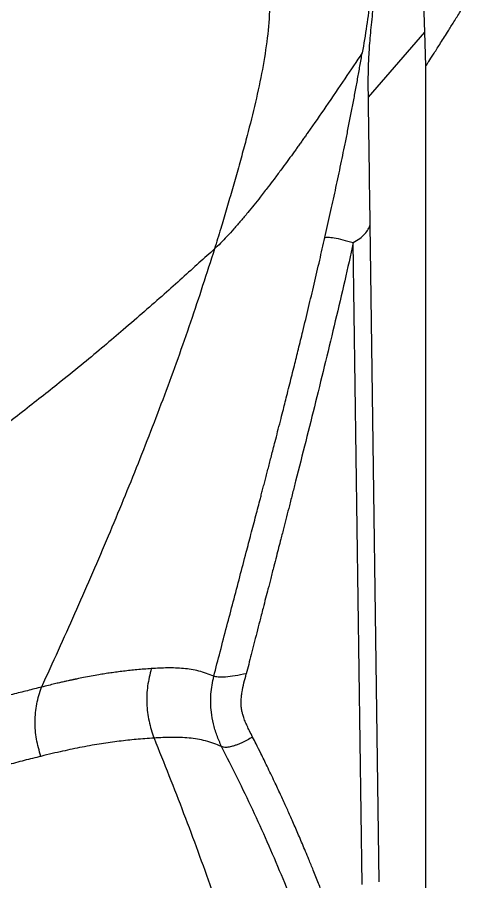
# Model space of a CAD drawing. Extents: x 832 to 912, y 781 to 934.
# Drawn here: x 896.95 to 903.6, y 853.55 to 865.98 of the extents above; entities that cross this region are included whole.
import ezdxf

# ---------------------------------------------------------------- set-up
doc = ezdxf.new("R2010")
doc.units = 0
doc.header["$MEASUREMENT"] = 0
doc.layers.add('1', color=4, linetype='Continuous')

# ---------------------------------------------------------------- blocks, each defined once
blk = doc.blocks.new('2026 SOVEREIGN HL')
at = {"layer": '1', "color": 3, "linetype": 'Continuous', "lineweight": 25}
for p, q in [((71.086, 68.67), (71.072, 69.099)), ((70.272, 67.737), (71.086, 68.67)), ((71.099, 68.185), (71.086, 68.67)), ((71.099, 53.653), (71.099, 68.185)), ((70.427, 56.451), (70.297, 65.903)), ((70.181, 56.412), (70.055, 65.643))]:
    blk.add_line(p, q, dxfattribs=at)
for points, knots in [([(58.34, 63.84), (58.504, 63.959), (58.821, 64.19), (59.287, 64.53), (59.728, 64.853), (60.146, 65.161), (60.546, 65.455), (60.93, 65.74), (61.321, 66.032), (61.722, 66.332), (62.136, 66.643), (62.508, 66.927), (62.841, 67.183), (63.138, 67.412), (63.431, 67.642), (63.721, 67.871), (64.007, 68.1), (64.288, 68.329), (64.566, 68.557), (64.84, 68.786), (65.111, 69.015), (65.379, 69.244), (65.645, 69.475), (65.939, 69.734), (66.26, 70.021), (66.604, 70.334), (66.944, 70.648), (67.277, 70.963), (67.603, 71.277), (67.806, 71.48), (67.909, 71.583)], [0, 0, 0, 0, 0.039981, 0.077583, 0.113046, 0.146633, 0.178644, 0.209383, 0.239145, 0.272996, 0.306276, 0.339311, 0.364115, 0.389098, 0.414413, 0.440226, 0.466706, 0.494018, 0.52231, 0.551704, 0.58229, 0.614125, 0.647234, 0.681619, 0.729424, 0.779414, 0.83152, 0.885681, 0.941849, 1, 1, 1, 1]), ([(67.909, 71.583), (67.958, 71.52), (68.051, 71.402), (68.179, 71.228), (68.301, 71.047), (68.417, 70.857), (68.525, 70.653), (68.619, 70.445), (68.697, 70.23), (68.762, 70.002), (68.81, 69.767), (68.841, 69.526), (68.855, 69.279), (68.853, 68.966), (68.821, 68.582), (68.749, 68.126), (68.648, 67.658), (68.547, 67.256), (68.457, 66.92), (68.383, 66.653), (68.305, 66.382), (68.226, 66.112), (68.144, 65.835), (68.087, 65.65), (68.057, 65.552)], [0, 0, 0, 0, 0.037288, 0.071109, 0.101441, 0.14016, 0.176274, 0.21002, 0.247542, 0.284116, 0.321739, 0.360185, 0.398709, 0.438328, 0.507938, 0.580011, 0.655715, 0.733529, 0.775529, 0.819586, 0.863853, 0.908579, 0.951964, 1, 1, 1, 1]), ([(71.099, 68.185), (71.104, 68.193), (71.114, 68.208), (71.148, 68.259), (71.208, 68.352), (71.3, 68.497), (71.383, 68.629), (71.449, 68.734), (71.492, 68.803), (71.537, 68.874), (71.582, 68.946), (71.631, 69.024), (71.687, 69.114), (71.752, 69.217), (71.819, 69.326), (71.889, 69.438), (71.962, 69.555), (72.011, 69.635), (72.037, 69.676)], [0, 0, 0, 0, 0.045727, 0.092793, 0.189636, 0.294707, 0.409922, 0.449895, 0.492142, 0.53663, 0.580371, 0.620507, 0.676159, 0.738977, 0.79958, 0.863717, 0.930412, 1, 1, 1, 1]), ([(70.272, 67.737), (70.271, 67.823), (70.269, 67.995), (70.275, 68.253), (70.289, 68.475), (70.305, 68.663), (70.321, 68.817), (70.337, 68.97), (70.353, 69.117), (70.363, 69.211), (70.367, 69.256)], [0, 0, 0, 0, 0.169327, 0.337247, 0.50887, 0.607207, 0.710034, 0.813477, 0.911681, 1, 1, 1, 1]), ([(70.298, 69.146), (70.281, 69.018), (70.249, 68.759), (70.205, 68.501), (70.183, 68.372)], [0, 0, 0, 0, 0.496409, 1, 1, 1, 1]), ([(70.182, 68.372), (70.1, 68.249), (69.935, 68.005), (69.676, 67.622), (69.48, 67.339), (69.366, 67.177), (69.33, 67.126), (69.294, 67.076), (69.258, 67.025), (69.221, 66.973), (69.169, 66.902), (69.1, 66.807), (69.011, 66.685), (68.92, 66.564), (68.822, 66.435), (68.726, 66.311), (68.627, 66.187), (68.534, 66.072), (68.438, 65.957), (68.338, 65.842), (68.24, 65.734), (68.147, 65.636), (68.086, 65.579), (68.057, 65.552)], [0, 0, 0, 0, 0.161056, 0.321886, 0.461679, 0.479791, 0.497849, 0.51585, 0.53379, 0.551668, 0.56948, 0.607971, 0.648584, 0.69117, 0.726356, 0.77267, 0.808202, 0.841194, 0.87701, 0.911279, 0.944201, 0.973414, 1, 1, 1, 1]), ([(69.646, 65.717), (69.672, 65.832), (69.723, 66.058), (69.797, 66.396), (69.868, 66.728), (69.927, 67.013), (69.974, 67.249), (70.011, 67.437), (70.048, 67.626), (70.083, 67.813), (70.117, 67.998), (70.15, 68.185), (70.172, 68.309), (70.182, 68.372)], [0, 0, 0, 0, 0.131132, 0.256123, 0.382945, 0.508143, 0.577661, 0.649872, 0.720684, 0.790116, 0.860779, 0.92952, 1, 1, 1, 1]), ([(70.297, 65.903), (70.297, 65.922), (70.295, 66.098), (70.286, 66.71), (70.278, 67.302), (70.272, 67.737)], [0, 0, 0, 0, 0.031954, 0.287324, 1, 1, 1, 1]), ([(70.055, 65.643), (70.087, 65.663), (70.151, 65.702), (70.222, 65.768), (70.275, 65.836), (70.29, 65.881), (70.297, 65.903)], [0, 0, 0, 0, 0.248536, 0.501381, 0.751265, 1, 1, 1, 1]), ([(68.047, 59.407), (68.078, 59.525), (68.14, 59.764), (68.233, 60.12), (68.328, 60.48), (68.421, 60.835), (68.506, 61.158), (68.583, 61.452), (68.651, 61.71), (68.702, 61.905), (68.736, 62.034), (68.755, 62.108), (68.775, 62.184), (68.795, 62.262), (68.816, 62.343), (68.838, 62.426), (68.86, 62.512), (68.883, 62.601), (68.909, 62.703), (68.94, 62.824), (68.976, 62.964), (69.013, 63.108), (69.046, 63.237), (69.076, 63.357), (69.107, 63.479), (69.151, 63.654), (69.204, 63.866), (69.267, 64.118), (69.335, 64.396), (69.41, 64.707), (69.492, 65.048), (69.57, 65.383), (69.621, 65.607), (69.646, 65.717)], [0, 0, 0, 0, 0.055903, 0.113898, 0.169798, 0.227184, 0.283199, 0.324094, 0.367263, 0.405927, 0.417179, 0.428827, 0.440871, 0.453308, 0.466138, 0.479358, 0.492966, 0.506962, 0.522018, 0.541246, 0.564621, 0.588806, 0.60935, 0.626319, 0.645812, 0.667445, 0.709278, 0.746437, 0.787066, 0.841456, 0.8938, 0.94829, 1, 1, 1, 1]), ([(69.646, 65.717), (69.66, 65.72), (69.686, 65.726), (69.777, 65.714), (69.898, 65.688), (70.002, 65.658), (70.055, 65.643)], [0, 0, 0, 0, 0.249221, 0.497129, 0.74628, 1, 1, 1, 1]), ([(68.057, 65.552), (67.984, 65.486), (67.838, 65.355), (67.595, 65.136), (67.335, 64.904), (67.054, 64.656), (66.765, 64.406), (66.471, 64.157), (66.175, 63.911), (65.883, 63.673), (65.599, 63.447), (65.329, 63.236), (65.043, 63.016), (64.739, 62.787), (64.418, 62.55), (64.078, 62.304), (63.72, 62.049), (63.344, 61.787), (62.953, 61.519), (62.552, 61.248), (62.143, 60.976), (61.645, 60.649), (61.059, 60.27), (60.39, 59.845), (59.726, 59.432), (59.071, 59.032), (58.637, 58.774), (58.421, 58.645)], [0, 0, 0, 0, 0.047112, 0.094004, 0.140636, 0.187086, 0.233199, 0.271426, 0.309687, 0.347917, 0.376748, 0.405697, 0.434899, 0.464465, 0.494604, 0.52533, 0.556802, 0.58924, 0.622513, 0.656374, 0.690605, 0.725131, 0.780918, 0.836928, 0.892152, 0.946305, 1, 1, 1, 1]), ([(68.057, 65.552), (67.944, 65.2), (67.718, 64.495), (67.339, 63.445), (66.933, 62.397), (66.5, 61.349), (66.045, 60.298), (65.727, 59.6), (65.567, 59.25)], [0, 0, 0, 0, 0.1633695, 0.3278091, 0.4935339, 0.6607186, 0.8295035, 1, 1, 1, 1]), ([(70.055, 65.643), (70.014, 65.46), (69.929, 65.086), (69.796, 64.516), (69.656, 63.936), (69.514, 63.358), (69.37, 62.784), (69.259, 62.346), (69.18, 62.037), (69.137, 61.866), (69.095, 61.702), (69.054, 61.542), (69.016, 61.394), (68.98, 61.255), (68.946, 61.125), (68.908, 60.977), (68.868, 60.82), (68.829, 60.668), (68.792, 60.526), (68.76, 60.4), (68.732, 60.29), (68.701, 60.171), (68.666, 60.034), (68.625, 59.874), (68.586, 59.723), (68.55, 59.58), (68.526, 59.487), (68.515, 59.442)], [0, 0, 0, 0, 0.087887, 0.180316, 0.274355, 0.368089, 0.459918, 0.552027, 0.58025, 0.609668, 0.634897, 0.659647, 0.687166, 0.706686, 0.727392, 0.750225, 0.778419, 0.803125, 0.824343, 0.847297, 0.863995, 0.877755, 0.904878, 0.930665, 0.955114, 0.978226, 1, 1, 1, 1]), ([(67.148, 59.516), (67.114, 59.513), (67.045, 59.509), (66.943, 59.5), (66.845, 59.49), (66.749, 59.479), (66.656, 59.467), (66.566, 59.455), (66.479, 59.442), (66.351, 59.421), (66.217, 59.396), (66.103, 59.373), (66.062, 59.364), (66.051, 59.362), (66.04, 59.36), (66.029, 59.357), (66.017, 59.355), (66.006, 59.352), (65.998, 59.351), (65.992, 59.349), (65.982, 59.347), (65.962, 59.343), (65.929, 59.335), (65.883, 59.325), (65.824, 59.312), (65.752, 59.295), (65.666, 59.274), (65.601, 59.258), (65.567, 59.25)], [0, 0, 0, 0, 0.076603, 0.150156, 0.220669, 0.288152, 0.352618, 0.414084, 0.472574, 0.528118, 0.667386, 0.727096, 0.733733, 0.740357, 0.746967, 0.753564, 0.760147, 0.766716, 0.773271, 0.773793, 0.778018, 0.789827, 0.808612, 0.834233, 0.866491, 0.905118, 0.949766, 1, 1, 1, 1]), ([(67.148, 59.516), (67.128, 59.434), (67.086, 59.269), (67.078, 59.014), (67.106, 58.759), (67.16, 58.598), (67.187, 58.517)], [0, 0, 0, 0, 0.25, 0.5, 0.75, 1, 1, 1, 1]), ([(68.047, 59.407), (67.976, 59.435), (67.834, 59.49), (67.612, 59.521), (67.384, 59.529), (67.227, 59.52), (67.148, 59.516)], [0, 0, 0, 0, 0.2517395, 0.5022192, 0.7516101, 1, 1, 1, 1]), ([(68.515, 59.442), (68.459, 59.431), (68.348, 59.41), (68.211, 59.393), (68.102, 59.39), (68.066, 59.401), (68.047, 59.407)], [0, 0, 0, 0, 0.248597, 0.498215, 0.748887, 1, 1, 1, 1]), ([(68.606, 58.532), (68.591, 58.562), (68.564, 58.615), (68.53, 58.685), (68.507, 58.737), (68.49, 58.778), (68.475, 58.819), (68.463, 58.857), (68.455, 58.892), (68.449, 58.919), (68.446, 58.942), (68.444, 58.958), (68.443, 58.963), (68.443, 58.967), (68.443, 58.971), (68.44, 58.999), (68.439, 59.048), (68.445, 59.116), (68.458, 59.203), (68.481, 59.311), (68.503, 59.398), (68.515, 59.442)], [0, 0, 0, 0, 0.109961, 0.194432, 0.254757, 0.293441, 0.335968, 0.395419, 0.420903, 0.450046, 0.483073, 0.493451, 0.499778, 0.500258, 0.503717, 0.51304, 0.588043, 0.657466, 0.722582, 0.859247, 1, 1, 1, 1]), ([(68.159, 58.395), (68.135, 58.449), (68.088, 58.555), (68.039, 58.721), (68.005, 58.919), (67.996, 59.151), (68.03, 59.322), (68.047, 59.407)], [0, 0, 0, 0, 0.1721015, 0.3391284, 0.5016555, 0.7511672, 1, 1, 1, 1]), ([(65.567, 59.25), (65.501, 59.233), (65.371, 59.201), (65.158, 59.146), (64.933, 59.088), (64.694, 59.028), (64.441, 58.965), (64.173, 58.901), (63.89, 58.836), (63.593, 58.768), (63.284, 58.699), (62.965, 58.628), (62.637, 58.554), (62.25, 58.466), (61.801, 58.36), (61.291, 58.237), (60.778, 58.112), (60.261, 57.985), (59.736, 57.853), (59.2, 57.714), (58.648, 57.568), (58.276, 57.465), (58.085, 57.413)], [0, 0, 0, 0, 0.056751, 0.110866, 0.162243, 0.21107, 0.257336, 0.301352, 0.343723, 0.384809, 0.424887, 0.464329, 0.503228, 0.541695, 0.598421, 0.654497, 0.709866, 0.765145, 0.821492, 0.879166, 0.93812, 1, 1, 1, 1]), ([(65.559, 58.254), (65.535, 58.336), (65.487, 58.5), (65.47, 58.756), (65.491, 59.01), (65.542, 59.17), (65.567, 59.25)], [0, 0, 0, 0, 0.25, 0.5, 0.75, 1, 1, 1, 1]), ([(67.187, 58.517), (67.143, 58.514), (67.058, 58.508), (66.932, 58.498), (66.808, 58.485), (66.685, 58.471), (66.558, 58.454), (66.429, 58.435), (66.294, 58.413), (66.155, 58.387), (66.014, 58.359), (65.871, 58.328), (65.722, 58.294), (65.613, 58.268), (65.559, 58.254)], [0, 0, 0, 0, 0.091755, 0.178226, 0.259746, 0.343316, 0.426576, 0.5085, 0.591699, 0.679122, 0.761056, 0.838465, 0.918343, 1, 1, 1, 1]), ([(68.159, 58.395), (68.084, 58.426), (67.931, 58.486), (67.692, 58.522), (67.444, 58.531), (67.273, 58.522), (67.187, 58.517)], [0, 0, 0, 0, 0.2481357, 0.4973853, 0.7479697, 1, 1, 1, 1]), ([(67.187, 58.517), (67.331, 58.157), (67.618, 57.436), (68.02, 56.343), (68.391, 55.239), (68.723, 54.123), (69.017, 52.996), (69.174, 52.235), (69.253, 51.855)], [0, 0, 0, 0, 0.166632, 0.333298, 0.499948, 0.666557, 0.833202, 1, 1, 1, 1]), ([(68.606, 58.532), (68.58, 58.517), (68.526, 58.486), (68.46, 58.453), (68.404, 58.429), (68.359, 58.412), (68.318, 58.399), (68.282, 58.39), (68.25, 58.384), (68.218, 58.382), (68.185, 58.384), (68.168, 58.392), (68.159, 58.395)], [0, 0, 0, 0, 0.121379, 0.245968, 0.331234, 0.418479, 0.507894, 0.587439, 0.669955, 0.755526, 0.873263, 1, 1, 1, 1]), ([(69.751, 55.909), (69.74, 55.938), (69.715, 56.005), (69.672, 56.121), (69.617, 56.265), (69.552, 56.433), (69.483, 56.606), (69.406, 56.795), (69.325, 56.988), (69.238, 57.191), (69.159, 57.371), (69.082, 57.542), (69.004, 57.712), (68.915, 57.903), (68.821, 58.099), (68.732, 58.28), (68.663, 58.42), (68.623, 58.499), (68.606, 58.532)], [0, 0, 0, 0, 0.032079, 0.074822, 0.128234, 0.192318, 0.263179, 0.321829, 0.40631, 0.481397, 0.552785, 0.612975, 0.678191, 0.748431, 0.835271, 0.906396, 0.961302, 1, 1, 1, 1]), ([(69.387, 55.603), (69.328, 55.761), (69.211, 56.08), (69.02, 56.553), (68.819, 57.022), (68.608, 57.485), (68.39, 57.943), (68.236, 58.244), (68.159, 58.395)], [0, 0, 0, 0, 0.164378, 0.330774, 0.499174, 0.665414, 0.83161, 1, 1, 1, 1]), ([(65.559, 58.254), (65.48, 58.235), (65.328, 58.197), (65.076, 58.13), (64.81, 58.06), (64.527, 57.985), (64.242, 57.913), (63.959, 57.843), (63.682, 57.777), (63.394, 57.709), (63.096, 57.64), (62.789, 57.569), (62.422, 57.483), (61.99, 57.381), (61.496, 57.261), (60.997, 57.138), (60.492, 57.013), (59.979, 56.884), (59.454, 56.748), (58.911, 56.604), (58.544, 56.503), (58.355, 56.451)], [0, 0, 0, 0, 0.068504, 0.133081, 0.193822, 0.250848, 0.304313, 0.346723, 0.387515, 0.426982, 0.4656, 0.503624, 0.541319, 0.597371, 0.653323, 0.708798, 0.76412, 0.820396, 0.878024, 0.937206, 1, 1, 1, 1])]:
    blk.add_open_spline(points, degree=3, knots=knots, dxfattribs=at)

msp = doc.modelspace()

# ---------------------------------------------------------------- block references
at = {"layer": '1'}
msp.add_blockref('2026 SOVEREIGN HL', (831.729, 797.095), dxfattribs=at)

doc.saveas('drawing.dxf')
